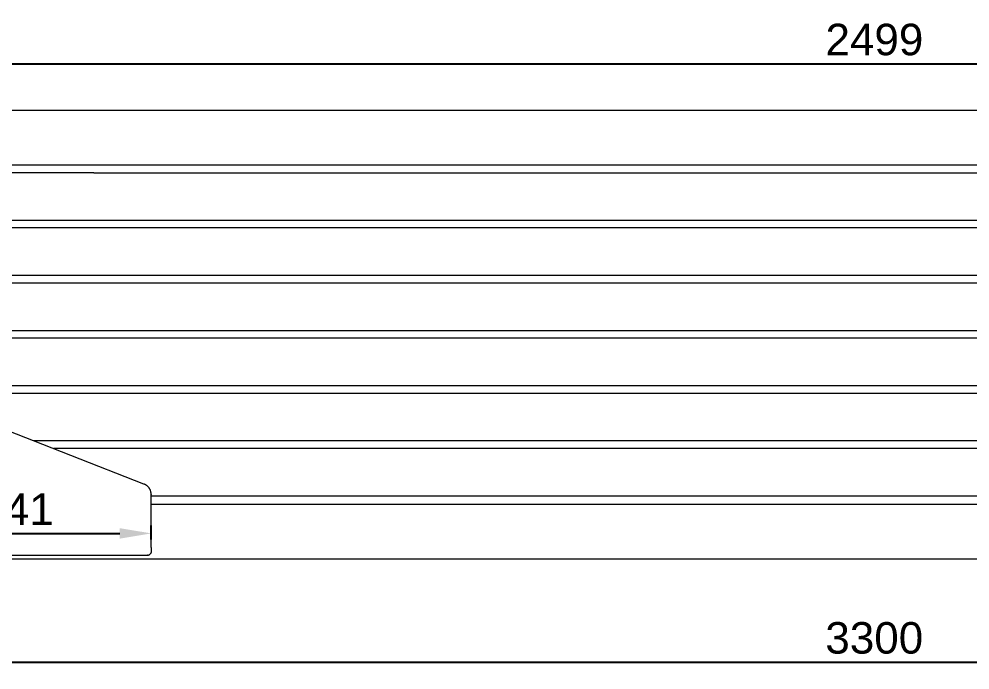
# Model space of a CAD drawing. Header units: millimetres. Extents: x -219 to 4970, y -9 to 3393.
# Drawn here: x 417 to 1625, y 1219 to 2046 of the extents above; entities that cross this region are included whole.
import ezdxf

# ---------------------------------------------------------------- set-up
doc = ezdxf.new("R2010")
doc.units = ezdxf.units.MM
doc.layers.add('ZANO_R', color=7, linetype='Continuous', lineweight=0)
doc.layers.add('ZANO_W', color=1, linetype='Continuous', lineweight=0)
doc.styles.add('Arial', font='arial.ttf')
doc.styles.get("Standard").update_dxf_attribs({"font": 'ARIALUNI.TTF'})
doc.dimstyles.new('pl i ang', dxfattribs={"dimtxt": 50, "dimasz": 50, "dimexe": 1.25, "dimexo": 0.625, "dimgap": 10, "dimtad": 1, "dimtoh": 1, "dimtxsty": 'Standard', "dimcen": 2.5, "dimclrd": 1, "dimclre": 1, "dimclrt": 1, "dimadec": 0, "dimazin": 0, "dimtfac": 1, "dimtmove": 0, "dimatfit": 3, "dimfxl": 1, "dimarcsym": 1})

# ---------------------------------------------------------------- blocks, each defined once
blk = doc.blocks.new('*D471')
at = {"layer": 'ZANO_W', "color": 1, "lineweight": -2}
for p, q in [((254.3, 1936.2), (254.3, 1999)), ((2753, 1936.2), (2753, 1999)), ((294.3, 1989), (2713, 1989))]:
    blk.add_line(p, q, dxfattribs=at)
at = {"layer": 'ZANO_W', "color": 1}
for points in [[(294.3, 1995.7), (294.3, 1982.3), (254.3, 1989)], [(2713, 1982.3), (2713, 1995.7), (2753, 1989)]]:
    blk.add_solid(points, dxfattribs=at)
at = {"layer": 'ZANO_W', "color": 1, "insert": (1503.6, 2019.4), "char_height": 40, "attachment_point": 5, "style": 'Arial'}
blk.add_mtext('2499', dxfattribs=at)
blk = doc.blocks.new('*D472')
at = {"layer": 'ZANO_W', "color": 1, "lineweight": -2}
for p, q in [((-146.5, 1461.6), (-146.5, 1219.4)), ((3153.3, 1461.6), (3153.3, 1219.4)), ((-106.5, 1229.4), (3113.3, 1229.4))]:
    blk.add_line(p, q, dxfattribs=at)
at = {"layer": 'ZANO_W', "color": 1}
for points in [[(-106.5, 1236.1), (-106.5, 1222.8), (-146.5, 1229.4)], [(3113.3, 1222.8), (3113.3, 1236.1), (3153.3, 1229.4)]]:
    blk.add_solid(points, dxfattribs=at)
at = {"layer": 'ZANO_W', "color": 1, "insert": (1503.4, 1259.9), "char_height": 40, "attachment_point": 5, "style": 'Arial'}
blk.add_mtext('3300', dxfattribs=at)
blk = doc.blocks.new('*D475')
at = {"layer": 'ZANO_W', "color": 1, "lineweight": -2}
for p, q in [((243.7, 1375.1), (243.7, 1402.8)), ((584.7, 1385), (584.7, 1402.8)), ((283.7, 1392.8), (544.7, 1392.8))]:
    blk.add_line(p, q, dxfattribs=at)
at = {"layer": 'ZANO_W', "color": 1}
for points in [[(283.7, 1399.4), (283.7, 1386.1), (243.7, 1392.8)], [(544.7, 1386.1), (544.7, 1399.4), (584.7, 1392.8)]]:
    blk.add_solid(points, dxfattribs=at)
at = {"layer": 'ZANO_W', "color": 1, "insert": (414.2, 1423.2), "char_height": 40, "attachment_point": 5, "style": 'Arial'}
blk.add_mtext('341', dxfattribs=at)

msp = doc.modelspace()

# ---------------------------------------------------------------- linework, layer by layer
at = {"layer": 'ZANO_R'}
for p, q in [((258.3, 1930.2), (2749, 1930.2)), ((511.6, 1850.5), (257.4, 1850.5)), ((258.3, 1860.5), (515.8, 1860.5)), ((511.6, 1850.5), (2495.1, 1850.5)), ((515.8, 1860.5), (2490.9, 1860.5)), ((257.4, 1790.5), (2747.4, 1790.5)), ((2747.4, 1780.5), (257.4, 1780.5)), ((257.4, 1720.5), (2747.4, 1720.5)), ((2747.4, 1710.5), (257.4, 1710.5)), ((257.4, 1650.5), (2747.4, 1650.5)), ((2747.4, 1640.5), (257.4, 1640.5)), ((257.4, 1580.5), (2747.4, 1580.5)), ((259.7, 1579.1), (575.1, 1455.8)), ((2747.4, 1570.5), (281.6, 1570.5)), ((435.2, 1510.5), (2747.4, 1510.5)), ((2747.4, 1500.5), (460.8, 1500.5)), ((575.1, 1455.8), (575.6, 1455.7)), ((575.6, 1455.7), (576.1, 1455.4)), ((576.1, 1455.4), (576.5, 1455.2)), ((576.5, 1455.2), (577, 1455)), ((577, 1455), (577.4, 1454.7)), ((577.4, 1454.7), (577.9, 1454.4)), ((577.9, 1454.4), (578.3, 1454.2)), ((578.3, 1454.2), (578.7, 1453.9)), ((578.7, 1453.9), (579.1, 1453.5)), ((579.1, 1453.5), (579.5, 1453.2)), ((579.5, 1453.2), (579.9, 1452.9)), ((579.9, 1452.9), (580.2, 1452.5)), ((580.2, 1452.5), (580.6, 1452.2)), ((580.6, 1452.2), (581, 1451.8)), ((581, 1451.8), (581.3, 1451.4)), ((581.3, 1451.4), (581.6, 1451)), ((581.6, 1451), (581.9, 1450.6)), ((582.2, 1450.2), (581.9, 1450.6)), ((582.5, 1449.7), (582.2, 1450.2)), ((582.7, 1449.3), (582.5, 1449.7)), ((583, 1448.9), (582.7, 1449.3)), ((583.2, 1448.4), (583, 1448.9)), ((583.4, 1448), (583.2, 1448.4)), ((583.6, 1447.5), (583.4, 1448)), ((583.8, 1447), (583.6, 1447.5)), ((583.9, 1446.6), (583.8, 1447)), ((584.1, 1446.1), (583.9, 1446.6)), ((584.2, 1445.6), (584.1, 1446.1)), ((584.3, 1445.1), (584.2, 1445.6)), ((584.4, 1444.6), (584.3, 1445.1)), ((584.5, 1444.1), (584.4, 1444.6)), ((584.6, 1443.6), (584.5, 1444.1)), ((584.6, 1443.1), (584.6, 1443.6)), ((584.7, 1442.6), (584.6, 1443.1)), ((584.7, 1442.1), (584.7, 1442.6)), ((584.7, 1442.1), (584.7, 1441.9)), ((584.7, 1375), (584.7, 1441.9)), ((584.7, 1440.5), (2747.4, 1440.5)), ((2749, 1429.5), (584.7, 1429.5)), ((581.1, 1365.3), (581.3, 1365.4)), ((581.3, 1365.4), (581.4, 1365.4)), ((581.4, 1365.4), (581.6, 1365.5)), ((581.6, 1365.5), (581.7, 1365.5)), ((581.7, 1365.5), (581.9, 1365.6)), ((581.9, 1365.6), (582, 1365.7)), ((582, 1365.7), (582.2, 1365.8)), ((582.2, 1365.8), (582.3, 1365.9)), ((582.3, 1365.9), (582.5, 1366)), ((582.5, 1366), (582.6, 1366.1)), ((582.6, 1366.1), (582.8, 1366.2)), ((582.8, 1366.2), (582.9, 1366.3)), ((582.9, 1366.3), (583, 1366.4)), ((583.2, 1366.5), (583, 1366.4)), ((583.3, 1366.6), (583.2, 1366.5)), ((583.4, 1366.8), (583.3, 1366.6)), ((583.5, 1366.9), (583.4, 1366.8)), ((583.6, 1367), (583.5, 1366.9)), ((583.7, 1367.2), (583.6, 1367)), ((583.8, 1367.3), (583.7, 1367.2)), ((583.9, 1367.5), (583.8, 1367.3)), ((584, 1367.6), (583.9, 1367.5)), ((584.1, 1367.8), (584, 1367.6)), ((584.2, 1367.9), (584.1, 1367.8)), ((584.3, 1368.2), (584.2, 1368.1)), ((584.2, 1368.1), (584.2, 1367.9)), ((584.4, 1368.4), (584.3, 1368.2)), ((584.5, 1368.7), (584.4, 1368.6)), ((584.4, 1368.6), (584.4, 1368.4)), ((584.6, 1369.1), (584.5, 1368.9)), ((584.5, 1368.9), (584.5, 1368.7)), ((584.7, 1369.6), (584.6, 1369.4)), ((584.6, 1369.4), (584.6, 1369.2)), ((584.6, 1369.2), (584.6, 1369.1)), ((584.7, 1375), (584.7, 1370.1)), ((584.7, 1370.1), (584.7, 1369.9)), ((584.7, 1369.9), (584.7, 1369.8)), ((584.7, 1369.8), (584.7, 1369.6)), ((2749, 1359.9), (258.3, 1359.9)), ((259.7, 1365.1), (579.7, 1365.1)), ((579.8, 1365.1), (579.7, 1365.1)), ((579.9, 1365.1), (579.8, 1365.1)), ((579.9, 1365.1), (580.1, 1365.1)), ((580.1, 1365.1), (580.2, 1365.1)), ((580.2, 1365.1), (580.4, 1365.2)), ((580.4, 1365.2), (580.6, 1365.2)), ((580.6, 1365.2), (580.8, 1365.2)), ((580.8, 1365.2), (580.9, 1365.3)), ((580.9, 1365.3), (581.1, 1365.3))]:
    msp.add_line(p, q, dxfattribs=at)

# ---------------------------------------------------------------- dimensions: what is measured, and where the dimension line sits
at = {"layer": 'ZANO_W'}
for base, p1, p2, picture, middle in [((2753, 1989), (254.3, 1926.2), (2753, 1926.2), '*D471', (1503.6, 2019.4)), ((3153.3, 1229.4), (-146.5, 1471.6), (3153.3, 1471.6), '*D472', (1503.4, 1259.9)), ((584.7, 1392.8), (243.7, 1365.1), (584.7, 1375), '*D475', (414.2, 1423.2))]:
    dim = msp.add_linear_dim(base=base, p1=p1, p2=p2, dimstyle='pl i ang', override={"dimtxt": 40, "dimasz": 40, "dimexe": 10, "dimexo": 10, "dimtoh": 0, "dimdec": 0, "dimtxsty": 'Arial', "dimtdec": 0, "dimtmove": 1}, dxfattribs=at)
    dim.commit()
    dim.dimension.update_dxf_attribs({"geometry": picture, "text_midpoint": middle})

doc.saveas('drawing.dxf')
